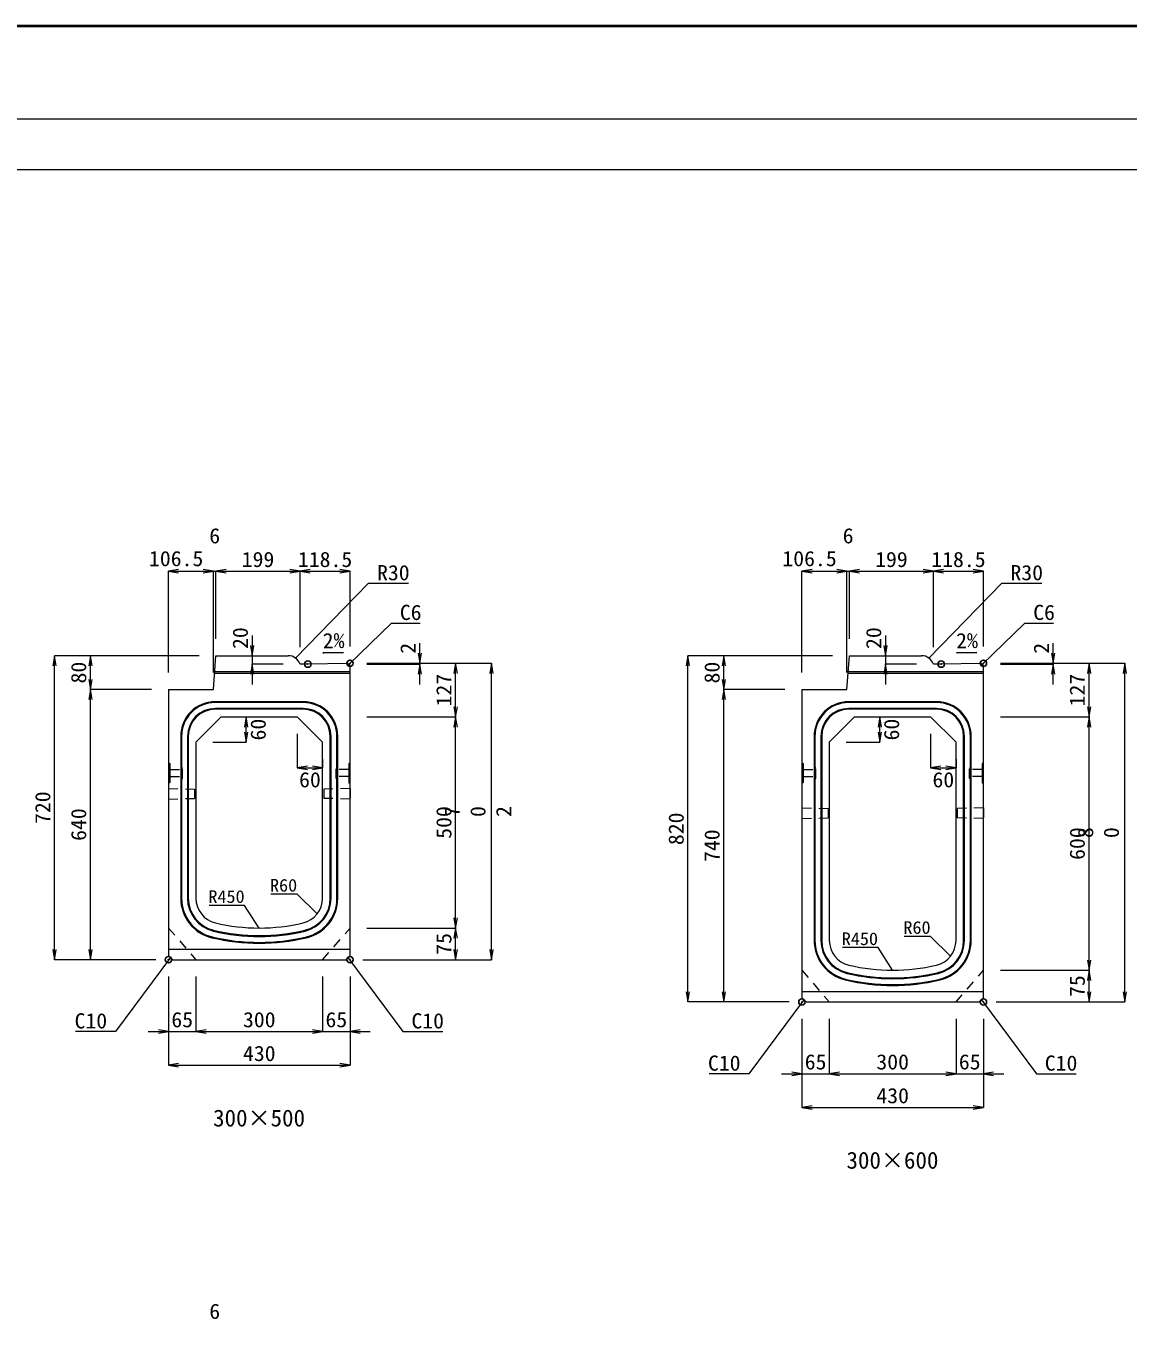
# Model space of a CAD drawing. Units: millimetres at full size; some dimension numbers follow another scale. Extents: x -1267 to 18002, y -8040 to 14480.
# Drawn here: x 3747 to 6358, y 2677 to 5740 of the extents above; entities that cross this region are included whole.
import ezdxf
from ezdxf.enums import TextEntityAlignment as Align

# ---------------------------------------------------------------- set-up
doc = ezdxf.new("R2010")
doc.units = ezdxf.units.MM
doc.header["$LTSCALE"] = 30
doc.header["$PDMODE"] = 32
doc.header["$PDSIZE"] = 15
doc.linetypes.add('USER1', pattern=[1.35, 0.75, -0.6])
for name, color, linetype, lineweight in [('0_2', 7, 'Continuous', 13), ('インサート', 3, 'USER1', 9), ('吊りマスター', 4, 'USER1', 9), ('図枠', 7, 'Continuous', 5), ('寸法線', 7, 'Continuous', 13), ('引出線', 4, 'Continuous', 13), ('本体', 2, 'Continuous', 13), ('目地', 132, 'Continuous', 5)]:
    doc.layers.add(name, color=color, linetype=linetype, lineweight=lineweight)
doc.layers.add('作業エリア', color=11, linetype='Continuous')
doc.styles.add('ＭＳ 明朝', font='')
doc.styles.get('ＭＳ 明朝').set_extended_font_data('MS Mincho')

# ---------------------------------------------------------------- blocks, each defined once
blk = doc.blocks.new('open_arrow')
at = {"color": 0, "linetype": 'Continuous', "lineweight": -2}
blk.add_lwpolyline([(7.5, 1.25), (0, 0), (7.5, -1.25)], dxfattribs=at)

msp = doc.modelspace()

# ---------------------------------------------------------------- linework, layer by layer
at = {"layer": 'インサート'}
for p, q in [((4118.2, 3982.84), (4115.2, 3982.84)), ((4115.2, 3982.84), (4115.2, 3957.84)), ((4118.2, 3957.84), (4118.2, 3982.84)), ((4481.8, 3982.84), (4484.8, 3982.84)), ((4481.8, 3957.84), (4481.8, 3982.84)), ((4484.8, 3982.84), (4484.8, 3957.84)), ((5618.2, 3982.84), (5615.2, 3982.84)), ((5615.2, 3982.84), (5615.2, 3957.84)), ((5618.2, 3957.84), (5618.2, 3982.84)), ((5981.8, 3982.84), (5984.8, 3982.84)), ((5981.8, 3957.84), (5981.8, 3982.84)), ((5984.8, 3982.84), (5984.8, 3957.84)), ((4088.2, 3978.84), (4115.2, 3978.84)), ((4088.2, 3978.84), (4088.2, 3961.84)), ((4088.2, 3961.84), (4115.2, 3961.84)), ((4115.2, 3957.84), (4118.2, 3957.84)), ((4484.8, 3957.84), (4481.8, 3957.84)), ((4511.8, 3978.84), (4484.8, 3978.84)), ((4511.8, 3961.84), (4484.8, 3961.84)), ((4511.8, 3978.84), (4511.8, 3961.84)), ((5588.2, 3978.84), (5615.2, 3978.84)), ((5588.2, 3978.84), (5588.2, 3961.84)), ((5588.2, 3961.84), (5615.2, 3961.84)), ((5615.2, 3957.84), (5618.2, 3957.84)), ((5984.8, 3957.84), (5981.8, 3957.84)), ((6011.8, 3978.84), (5984.8, 3978.84)), ((6011.8, 3961.84), (5984.8, 3961.84)), ((6011.8, 3978.84), (6011.8, 3961.84))]:
    msp.add_line(p, q, dxfattribs=at)
at = {"layer": '作業エリア'}
for p in [(4415, 4228.34), (4415, 4228.34), (4515, 4230.34), (4515, 4230.34), (5915, 4228.34), (5915, 4228.34), (6015, 4230.34), (6015, 4230.34), (4085, 3528.34), (4515, 3528.34), (5585, 3428.34), (6015, 3428.34)]:
    msp.add_point(p, dxfattribs=at)
at = {"layer": '吊りマスター'}
for p, q in [((4085, 3933.84), (4085, 3908.84)), ((4085, 3933.84), (4147, 3932.34)), ((4147, 3932.34), (4147, 3910.34)), ((4515, 3933.84), (4453, 3932.34)), ((4453, 3932.34), (4453, 3910.34)), ((4515, 3933.84), (4515, 3908.84)), ((4085, 3908.84), (4147, 3910.34)), ((4515, 3908.84), (4453, 3910.34)), ((5585, 3887.84), (5585, 3862.84)), ((5585, 3887.84), (5647, 3886.34)), ((5585, 3862.84), (5647, 3864.34)), ((5647, 3886.34), (5647, 3864.34)), ((6015, 3887.84), (5953, 3886.34)), ((5953, 3886.34), (5953, 3864.34)), ((6015, 3862.84), (5953, 3864.34)), ((6015, 3887.84), (6015, 3862.84))]:
    msp.add_line(p, q, dxfattribs=at)
at = {"layer": '図枠', "lineweight": 40}
msp.add_line((400, 5740), (8200, 5740), dxfattribs=at)
at = {"layer": '図枠', "lineweight": 13}
for p, q in [((700, 5520), (7900, 5520)), ((700, 5400), (7900, 5400))]:
    msp.add_line(p, q, dxfattribs=at)
at = {"layer": '寸法線'}
for p, q in [((4085, 4448.34), (4191.5, 4448.34)), ((4085, 4208.34), (4085, 4448.34)), ((4167.5, 4448.34), (4221.5, 4448.34)), ((4191.5, 4208.34), (4191.5, 4448.34)), ((4191.5, 4208.34), (4191.5, 4448.34)), ((4197.5, 4448.34), (4396.63, 4448.34)), ((4197.5, 4288.34), (4197.5, 4448.34)), ((4197.5, 4288.34), (4197.5, 4448.34)), ((4396.63, 4448.34), (4515, 4448.34)), ((4396.63, 4268.34), (4396.63, 4448.34)), ((4396.63, 4268.34), (4396.63, 4448.34)), ((4515, 4270.34), (4515, 4448.34)), ((5585, 4448.34), (5691.5, 4448.34)), ((5585, 4208.34), (5585, 4448.34)), ((5667.5, 4448.34), (5721.5, 4448.34)), ((5691.5, 4208.34), (5691.5, 4448.34)), ((5691.5, 4208.34), (5691.5, 4448.34)), ((5697.5, 4448.34), (5896.63, 4448.34)), ((5697.5, 4288.34), (5697.5, 4448.34)), ((5697.5, 4288.34), (5697.5, 4448.34)), ((5896.63, 4448.34), (6015, 4448.34)), ((5896.63, 4268.34), (5896.63, 4448.34)), ((5896.63, 4268.34), (5896.63, 4448.34)), ((6015, 4270.34), (6015, 4448.34)), ((4282.93, 4296.34), (4282.93, 4180.34)), ((5782.93, 4296.34), (5782.93, 4180.34)), ((4680.07, 4180.34), (4680.07, 4278.34)), ((6180.07, 4180.34), (6180.07, 4278.34)), ((3815.14, 3528.34), (3815.14, 4248.34)), ((4157.5, 4248.34), (3815.14, 4248.34)), ((3900.14, 4168.34), (3900.14, 4248.34)), ((4157.5, 4248.34), (3900.14, 4248.34)), ((4356.63, 4228.34), (4282.93, 4228.34)), ((4555, 4230.34), (4850.07, 4230.34)), ((4555, 4230.34), (4765.07, 4230.34)), ((4555, 4230.34), (4680.07, 4230.34)), ((4555, 4228.34), (4680.07, 4228.34)), ((4765.07, 4103.34), (4765.07, 4230.34)), ((4850.07, 3528.34), (4850.07, 4230.34)), ((5315.14, 3428.34), (5315.14, 4248.34)), ((5657.5, 4248.34), (5315.14, 4248.34)), ((5400.14, 4168.34), (5400.14, 4248.34)), ((5657.5, 4248.34), (5400.14, 4248.34)), ((5856.63, 4228.34), (5782.93, 4228.34)), ((6055, 4230.34), (6350.07, 4230.34)), ((6055, 4230.34), (6265.07, 4230.34)), ((6055, 4230.34), (6180.07, 4230.34)), ((6055, 4228.34), (6180.07, 4228.34)), ((6265.07, 4103.34), (6265.07, 4230.34)), ((6350.07, 3428.34), (6350.07, 4230.34)), ((3900.14, 3528.34), (3900.14, 4168.34)), ((4045, 4168.34), (3900.14, 4168.34)), ((4045, 4168.34), (3900.14, 4168.34)), ((5400.14, 3428.34), (5400.14, 4168.34)), ((5545, 4168.34), (5400.14, 4168.34)), ((5545, 4168.34), (5400.14, 4168.34)), ((4250, 4103.34), (4269.29, 4103.34)), ((4269.29, 4043.34), (4269.29, 4103.34)), ((4555, 4103.34), (4765.07, 4103.34)), ((4555, 4103.34), (4765.07, 4103.34)), ((4765.07, 3603.34), (4765.07, 4103.34)), ((5750, 4103.34), (5769.29, 4103.34)), ((5769.29, 4043.34), (5769.29, 4103.34)), ((6055, 4103.34), (6265.07, 4103.34)), ((6055, 4103.34), (6265.07, 4103.34)), ((6265.07, 3503.34), (6265.07, 4103.34)), ((4190, 4043.34), (4269.29, 4043.34)), ((4390, 4063.34), (4390, 3982.61)), ((5690, 4043.34), (5769.29, 4043.34)), ((5890, 4063.34), (5890, 3982.61)), ((4390, 3982.61), (4450, 3982.61)), ((4450, 4003.34), (4450, 3982.61)), ((5890, 3982.61), (5950, 3982.61)), ((5950, 4003.34), (5950, 3982.61)), ((4555, 3603.34), (4765.07, 3603.34)), ((4555, 3603.34), (4765.07, 3603.34)), ((4765.07, 3528.34), (4765.07, 3603.34)), ((4055, 3528.34), (3815.14, 3528.34)), ((4055, 3528.34), (3900.14, 3528.34)), ((4545, 3528.34), (4765.07, 3528.34)), ((4545, 3528.34), (4850.07, 3528.34)), ((6055, 3503.34), (6265.07, 3503.34)), ((6055, 3503.34), (6265.07, 3503.34)), ((6265.07, 3428.34), (6265.07, 3503.34)), ((4085, 3488.34), (4085, 3358.34)), ((4085, 3488.34), (4085, 3278.34)), ((4150, 3488.34), (4150, 3358.34)), ((4150, 3488.34), (4150, 3358.34)), ((4450, 3488.34), (4450, 3358.34)), ((4450, 3488.34), (4450, 3358.34)), ((4515, 3488.34), (4515, 3358.34)), ((4515, 3488.34), (4515, 3278.34)), ((5555, 3428.34), (5315.14, 3428.34)), ((5555, 3428.34), (5400.14, 3428.34)), ((6045, 3428.34), (6265.07, 3428.34)), ((6045, 3428.34), (6350.07, 3428.34)), ((5585, 3388.34), (5585, 3258.34)), ((5585, 3388.34), (5585, 3178.34)), ((5650, 3388.34), (5650, 3258.34)), ((5650, 3388.34), (5650, 3258.34)), ((5950, 3388.34), (5950, 3258.34)), ((5950, 3388.34), (5950, 3258.34)), ((6015, 3388.34), (6015, 3258.34)), ((6015, 3388.34), (6015, 3178.34)), ((4037, 3358.34), (4198, 3358.34)), ((4150, 3358.34), (4450, 3358.34)), ((4402, 3358.34), (4563, 3358.34)), ((4085, 3278.34), (4515, 3278.34)), ((5537, 3258.34), (5698, 3258.34)), ((5650, 3258.34), (5950, 3258.34)), ((5902, 3258.34), (6063, 3258.34)), ((5585, 3178.34), (6015, 3178.34))]:
    msp.add_line(p, q, dxfattribs=at)
at = {"layer": '引出線'}
for points in [[(4385.67, 4242.84), (4558.91, 4419.81), (4653.58, 4419.81)], [(5885.67, 4242.84), (6058.91, 4419.81), (6153.58, 4419.81)], [(4512, 4227.28), (4612.83, 4325.7), (4681.17, 4325.7)], [(6012, 4227.28), (6112.83, 4325.7), (6181.17, 4325.7)], [(4450.89, 4254.83), (4499.6, 4255.81), (4450.86, 4254.83)], [(5950.89, 4254.83), (5999.6, 4255.81), (5950.86, 4254.83)], [(4437.07, 3636.66), (4389.78, 3683.6), (4327.55, 3683.6)], [(4300, 3603.34), (4265.29, 3656.93), (4181.12, 3656.93)], [(5800, 3503.34), (5765.29, 3556.93), (5681.12, 3556.93)], [(5937.07, 3536.66), (5889.78, 3583.6), (5827.55, 3583.6)], [(4090, 3533.34), (3959.75, 3358.34), (3865.08, 3358.34)], [(4510, 3533.34), (4640.25, 3358.34), (4734.92, 3358.34)], [(5590, 3433.34), (5459.75, 3258.34), (5365.08, 3258.34)], [(6010, 3433.34), (6140.25, 3258.34), (6234.92, 3258.34)]]:
    msp.add_lwpolyline(points, dxfattribs=at)
at = {"layer": '本体'}
for p, q in [((4191.5, 4168.34), (4197.5, 4248.34)), ((4197.5, 4248.34), (4368.35, 4248.34)), ((4415, 4228.34), (4396.63, 4228.34)), ((4509, 4230.22), (4415, 4228.34)), ((4515, 4224.34), (4509, 4230.22)), ((5691.5, 4168.34), (5697.5, 4248.34)), ((5697.5, 4248.34), (5868.35, 4248.34)), ((5915, 4228.34), (5896.63, 4228.34)), ((6009, 4230.22), (5915, 4228.34)), ((6015, 4224.34), (6009, 4230.22)), ((4515, 3538.34), (4515, 4224.34)), ((6015, 3438.34), (6015, 4224.34)), ((4085, 4168.34), (4085, 3538.34)), ((4085, 4168.34), (4191.5, 4168.34)), ((5585, 4168.34), (5585, 3438.34)), ((5585, 4168.34), (5691.5, 4168.34)), ((4150, 4043.34), (4210, 4103.34)), ((4210, 4103.34), (4390, 4103.34)), ((4390, 4103.34), (4450, 4043.34)), ((5650, 4043.34), (5710, 4103.34)), ((5710, 4103.34), (5890, 4103.34)), ((5890, 4103.34), (5950, 4043.34)), ((4150, 4043.34), (4150, 3673.87)), ((4450, 3673.87), (4450, 4043.34)), ((5650, 4043.34), (5650, 3573.87)), ((5950, 3573.87), (5950, 4043.34)), ((4085, 3538.34), (4095, 3528.34)), ((4095, 3528.34), (4505, 3528.34)), ((4505, 3528.34), (4515, 3538.34)), ((5585, 3438.34), (5595, 3428.34)), ((6005, 3428.34), (6015, 3438.34)), ((5595, 3428.34), (6005, 3428.34))]:
    msp.add_line(p, q, dxfattribs=at)
at = {"layer": '本体', "lineweight": 9}
for p, q in [((4085, 3994.84), (4088.2, 3992.84)), ((4088.2, 3992.84), (4088.2, 3947.84)), ((4515, 3994.84), (4511.8, 3992.84)), ((4511.8, 3992.84), (4511.8, 3947.84)), ((5585, 3994.84), (5588.2, 3992.84)), ((5588.2, 3992.84), (5588.2, 3947.84)), ((6015, 3994.84), (6011.8, 3992.84)), ((6011.8, 3992.84), (6011.8, 3947.84)), ((4088.2, 3947.84), (4085, 3945.84)), ((4511.8, 3947.84), (4515, 3945.84)), ((5588.2, 3947.84), (5585, 3945.84)), ((6011.8, 3947.84), (6015, 3945.84)), ((4085, 3553.34), (4515, 3553.34)), ((5585, 3453.34), (6015, 3453.34))]:
    msp.add_line(p, q, dxfattribs=at)
at = {"layer": '本体', "linetype": 'USER1', "lineweight": 9}
for p, q in [((4085, 3603.34), (4150, 3528.34)), ((4450, 3528.34), (4515, 3603.34)), ((5585, 3503.34), (5650, 3428.34)), ((5950, 3428.34), (6015, 3503.34))]:
    msp.add_line(p, q, dxfattribs=at)
at = {"layer": '本体'}
for centre, radius, start, end in [((4368.35, 4218.34), 30, 19.47122, 90), ((5868.35, 4218.34), 30, 19.47122, 90), ((4210, 3673.87), 60, 180, 256.65764), ((4390, 3673.87), 60, 283.34236, 0), ((4300, 4053.34), 450, 256.65764, 283.34236), ((5710, 3573.87), 60, 180, 256.65764), ((5890, 3573.87), 60, 283.34236, 0), ((5800, 3953.34), 450, 256.65764, 283.34236)]:
    msp.add_arc(centre, radius, start, end, dxfattribs=at)
at = {"layer": '目地'}
for p, q in [((4515, 4206.34), (4194.35, 4206.34)), ((4515, 4210.34), (4194.65, 4210.34)), ((6015, 4206.34), (5694.35, 4206.34)), ((6015, 4210.34), (5694.65, 4210.34)), ((4404, 4139.34), (4196, 4139.34)), ((4404, 4137.34), (4196, 4137.34)), ((5904, 4139.34), (5696, 4139.34)), ((5904, 4137.34), (5696, 4137.34)), ((4404, 4123.34), (4196, 4123.34)), ((4404, 4121.34), (4196, 4121.34)), ((5904, 4123.34), (5696, 4123.34)), ((5904, 4121.34), (5696, 4121.34)), ((4114, 4057.34), (4114, 3673.87)), ((4116, 4057.34), (4116, 3673.87)), ((4130, 4057.34), (4130, 3673.87)), ((4132, 4057.34), (4132, 3673.87)), ((4468, 3673.87), (4468, 4057.34)), ((4470, 3673.87), (4470, 4057.34)), ((4484, 3673.87), (4484, 4057.34)), ((4486, 3673.87), (4486, 4057.34)), ((5614, 4057.34), (5614, 3573.87)), ((5616, 4057.34), (5616, 3573.87)), ((5630, 4057.34), (5630, 3573.87)), ((5632, 4057.34), (5632, 3573.87)), ((5968, 3573.87), (5968, 4057.34)), ((5970, 3573.87), (5970, 4057.34)), ((5984, 3573.87), (5984, 4057.34)), ((5986, 3573.87), (5986, 4057.34))]:
    msp.add_line(p, q, dxfattribs=at)
for centre, radius, start, end in [((4196, 4057.34), 82, 90, 180), ((4196, 4057.34), 80, 90, 180), ((4404, 4057.34), 82, 0, 90), ((4404, 4057.34), 80, 0, 90), ((5696, 4057.34), 82, 90, 180), ((5696, 4057.34), 80, 90, 180), ((5904, 4057.34), 82, 0, 90), ((5904, 4057.34), 80, 0, 90), ((4196, 4057.34), 66, 90, 180), ((4196, 4057.34), 64, 90, 180), ((4404, 4057.34), 66, 0, 90), ((4404, 4057.34), 64, 0, 90), ((5696, 4057.34), 66, 90, 180), ((5696, 4057.34), 64, 90, 180), ((5904, 4057.34), 66, 0, 90), ((5904, 4057.34), 64, 0, 90), ((4210, 3673.87), 96, 180, 256.65764), ((4210, 3673.87), 94, 180, 256.65764), ((4210, 3673.87), 80, 180, 256.65764), ((4210, 3673.87), 78, 180, 256.65764), ((4390, 3673.87), 78, 283.34236, 0), ((4390, 3673.87), 80, 283.34236, 0), ((4390, 3673.87), 94, 283.34236, 0), ((4390, 3673.87), 96, 283.34236, 0), ((4300, 4053.34), 470, 256.65764, 283.34236), ((4300, 4053.34), 468, 256.65764, 283.34236), ((4300, 4053.34), 486, 256.65764, 283.34236), ((4300, 4053.34), 484, 256.65764, 283.34236), ((5710, 3573.87), 96, 180, 256.65764), ((5710, 3573.87), 94, 180, 256.65764), ((5710, 3573.87), 80, 180, 256.65764), ((5710, 3573.87), 78, 180, 256.65764), ((5890, 3573.87), 78, 283.34236, 0), ((5890, 3573.87), 80, 283.34236, 0), ((5890, 3573.87), 94, 283.34236, 0), ((5890, 3573.87), 96, 283.34236, 0), ((5800, 3953.34), 470, 256.65764, 283.34236), ((5800, 3953.34), 468, 256.65764, 283.34236), ((5800, 3953.34), 486, 256.65764, 283.34236), ((5800, 3953.34), 484, 256.65764, 283.34236)]:
    msp.add_arc(centre, radius, start, end, dxfattribs=at)

# ---------------------------------------------------------------- block references
at = {"layer": '寸法線', "xscale": 3.2, "yscale": 3.2}
for p in [(4085, 4448.34), (4197.5, 4448.34), (4396.63, 4448.34), (5585, 4448.34), (5697.5, 4448.34), (5896.63, 4448.34), (4390, 3982.61), (5890, 3982.61), (4150, 3358.34), (4150, 3358.34), (4515, 3358.34), (4085, 3278.34), (5650, 3258.34), (5650, 3258.34), (6015, 3258.34), (5585, 3178.34)]:
    msp.add_blockref('open_arrow', p, dxfattribs=at)
for p, rotation in [((4191.5, 4448.34), 180), ((4396.63, 4448.34), 180), ((4515, 4448.34), 180), ((5691.5, 4448.34), 180), ((5896.63, 4448.34), 180), ((6015, 4448.34), 180), ((4282.93, 4248.34), 90), ((5782.93, 4248.34), 90), ((3815.14, 4248.34), 270), ((3900.14, 4248.34), 270), ((4282.93, 4228.34), 270), ((4680.07, 4230.34), 90), ((4680.07, 4228.34), 270), ((4765.07, 4230.34), 270), ((4850.07, 4230.34), 270), ((5315.14, 4248.34), 270), ((5400.14, 4248.34), 270), ((5782.93, 4228.34), 270), ((6180.07, 4230.34), 90), ((6180.07, 4228.34), 270), ((6265.07, 4230.34), 270), ((6350.07, 4230.34), 270), ((3900.14, 4168.34), 90), ((3900.14, 4168.34), 270), ((5400.14, 4168.34), 90), ((5400.14, 4168.34), 270), ((4765.07, 4103.34), 90), ((6265.07, 4103.34), 90), ((4269.29, 4103.34), 270), ((4765.07, 4103.34), 270), ((5769.29, 4103.34), 270), ((6265.07, 4103.34), 270), ((4269.29, 4043.34), 90), ((5769.29, 4043.34), 90), ((4450, 3982.61), 180), ((5950, 3982.61), 180), ((4765.07, 3603.34), 90), ((4765.07, 3603.34), 270), ((3815.14, 3528.34), 90), ((3900.14, 3528.34), 90), ((4765.07, 3528.34), 90), ((4850.07, 3528.34), 90), ((6265.07, 3503.34), 90), ((6265.07, 3503.34), 270), ((5315.14, 3428.34), 90), ((5400.14, 3428.34), 90), ((6265.07, 3428.34), 90), ((6350.07, 3428.34), 90), ((4085, 3358.34), 180), ((4450, 3358.34), 180), ((4450, 3358.34), 180), ((4515, 3278.34), 180), ((5585, 3258.34), 180), ((5950, 3258.34), 180), ((5950, 3258.34), 180), ((6015, 3178.34), 180)]:
    msp.add_blockref('open_arrow', p, dxfattribs=dict(at, rotation=rotation))
at = {"layer": '引出線'}
for p, xscale, yscale, rotation in [((4385.67, 4242.84), 0.16, 0.16, 45.6), ((4450.89, 4254.83), 0.16, 0.16, 1.1), ((4512, 4227.28), 0.16, 0.16, 44.3), ((5885.67, 4242.84), 0.16, 0.16, 45.6), ((5950.89, 4254.83), 0.16, 0.16, 1.1), ((6012, 4227.28), 0.16, 0.16, 44.3), ((4437.07, 3636.66), 0.133, 0.133, 135.2), ((4300, 3603.34), 0.133, 0.133, 122.9), ((4090, 3533.34), 0.16, 0.16, 233.3), ((4510, 3533.34), 0.16, 0.16, 306.7), ((5937.07, 3536.66), 0.133, 0.133, 135.2), ((5800, 3503.34), 0.133, 0.133, 122.9), ((5590, 3433.34), 0.16, 0.16, 233.3), ((6010, 3433.34), 0.16, 0.16, 306.7)]:
    msp.add_blockref('open_arrow', p, dxfattribs=dict(at, xscale=xscale, yscale=yscale, rotation=rotation))

# ---------------------------------------------------------------- texts
at = {"layer": '0_2', "style": 'ＭＳ 明朝'}
for s, p in [('300×500', (4299.52, 3153.37)), ('300×600', (5799.52, 3053.37))]:
    msp.add_text(s, height=40.03, dxfattribs=at).set_placement(p, align=Align.MIDDLE_CENTER)
at = {"layer": '寸法線', "style": 'ＭＳ 明朝', "width": 1.05}
for s, p in [('6', (4194.5, 4532.35)), ('6', (5694.5, 4532.35)), ('106.5', (4103.16, 4478.34)), ('199', (4297.07, 4476.34)), ('118.5', (4455.82, 4476.34)), ('106.5', (5603.16, 4478.34)), ('199', (5797.07, 4476.34)), ('118.5', (5955.82, 4476.34)), ('60', (4420, 3954.61)), ('60', (5920, 3954.61)), ('65', (4117.5, 3386.34)), ('300', (4300, 3386.34)), ('65', (4482.5, 3386.34)), ('430', (4300, 3306.34)), ('65', (5617.5, 3286.34)), ('300', (5800, 3286.34)), ('65', (5982.5, 3286.34)), ('430', (5800, 3206.34)), ('6', (4194.5, 2695.67))]:
    msp.add_text(s, height=36.03, dxfattribs=at).set_placement(p, align=Align.MIDDLE_CENTER)
for s, p in [('20', (4254.93, 4289.99)), ('20', (5754.93, 4289.99)), ('2', (4652.07, 4265.92)), ('2', (6152.07, 4265.92)), ('80', (3872.14, 4208.34)), ('80', (5372.14, 4208.34)), ('127', (4737.07, 4166.84)), ('127', (6237.07, 4166.84)), ('60', (4297.29, 4073.34)), ('60', (5797.29, 4073.34)), ('720', (3787.14, 3888.34)), ('640', (3872.14, 3848.34)), ('500', (4737.07, 3853.34)), ('820', (5287.14, 3838.34)), ('740', (5372.14, 3798.34)), ('600', (6237.07, 3803.34)), ('75', (4737.07, 3565.84)), ('75', (6237.07, 3465.84))]:
    msp.add_text(s, height=36.03, rotation=90, dxfattribs=at).set_placement(p, align=Align.MIDDLE_CENTER)
for s, p in [('7', (4785.62, 3866.38)), ('0', (4846.64, 3866.38)), ('2', (4907.66, 3866.38)), ('8', (6285.62, 3816.38)), ('0', (6346.64, 3816.38))]:
    msp.add_text(s, height=36.03, rotation=90, dxfattribs=at).set_placement(p, align=Align.BOTTOM_LEFT)
at = {"layer": '引出線', "style": 'ＭＳ 明朝', "width": 1.05}
for s, p in [('R30', (4578.91, 4463.01)), ('R30', (6078.91, 4463.01)), ('C6', (4632.83, 4368.9)), ('C6', (6132.83, 4368.9)), ('C10', (4660.25, 3401.54)), ('C10', (6160.25, 3301.54))]:
    msp.add_text(s, height=36.03, dxfattribs=at).set_placement(p, align=Align.TOP_LEFT)
for p in [(4449.92, 4301.73), (5949.92, 4301.73)]:
    msp.add_text('2%', height=36.03, rotation=1.146, dxfattribs=at).set_placement(p, align=Align.TOP_LEFT)
for s, height, p in [('R60', 30.02, (4389.78, 3719.6)), ('R450', 30.02, (4265.29, 3692.93)), ('R60', 30.02, (5889.78, 3619.6)), ('R450', 30.02, (5765.29, 3592.93)), ('C10', 36.03, (3939.75, 3401.54)), ('C10', 36.03, (5439.75, 3301.54))]:
    msp.add_text(s, height=height, dxfattribs=at).set_placement(p, align=Align.TOP_RIGHT)

doc.saveas('drawing.dxf')
